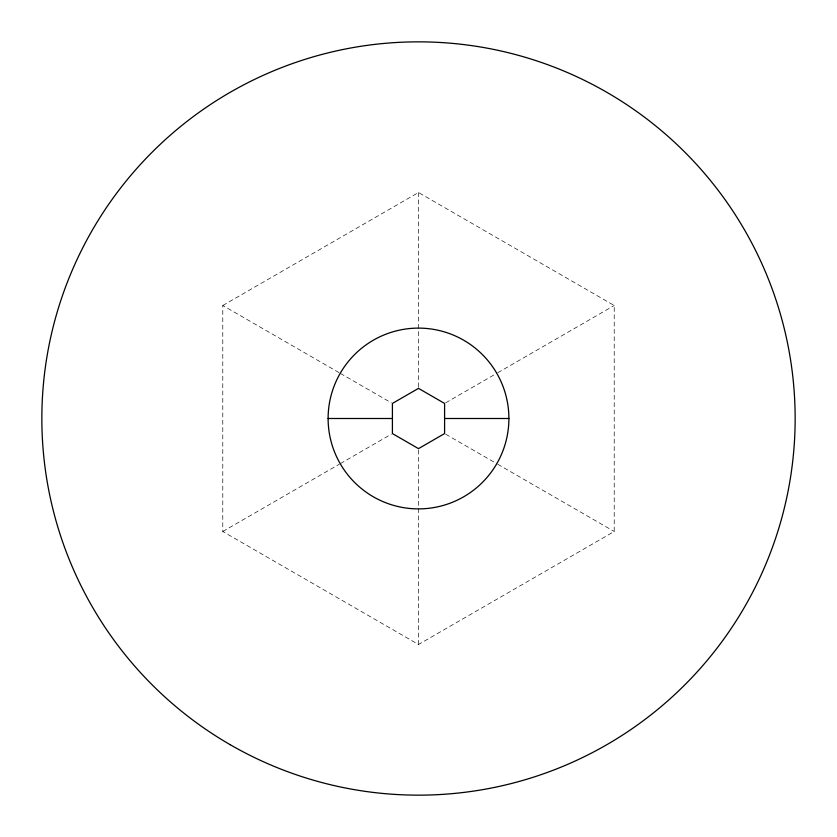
<?xml version="1.0" encoding="UTF-8"?>
<svg xmlns="http://www.w3.org/2000/svg" width="837" height="837" viewBox="0 0 837 837"><rect width="100%" height="100%" fill="white"/><g stroke="black" fill="none" stroke-linecap="round" stroke-linejoin="round"><path stroke-width="0.63" stroke-dasharray="4.18 3.14" d="M222.788 305.505L418.5 192.51L614.212 305.505L614.212 531.495L418.5 644.49L222.788 531.495L222.788 305.505L339.257 372.747M222.788 531.495L339.257 464.253M340.387 463.593L391.277 434.215M445.723 402.785L496.613 373.407M497.743 372.747L614.212 305.505M340.387 373.407L391.277 402.785M445.723 434.215L496.613 463.593M497.743 464.253L614.212 531.495M418.5 192.51L418.5 387.06M418.5 449.94L418.5 644.49"/><path stroke-width="1.26" d="M328.104 418.5L392.407 418.5M444.593 418.5L508.896 418.5A90.396 90.396 0 0 1 373.302 496.78A90.396 90.396 0 0 1 373.302 340.22A90.396 90.396 0 0 1 508.896 418.5M418.5 388.368L392.407 403.434L392.407 433.566L418.5 448.632L444.593 433.566L444.593 403.434L418.5 388.368M230.175 744.689A376.65 376.65 0 0 0 795.15 418.5A376.65 376.65 0 0 0 230.175 92.311A376.65 376.65 0 0 0 230.175 744.689"/></g></svg>
